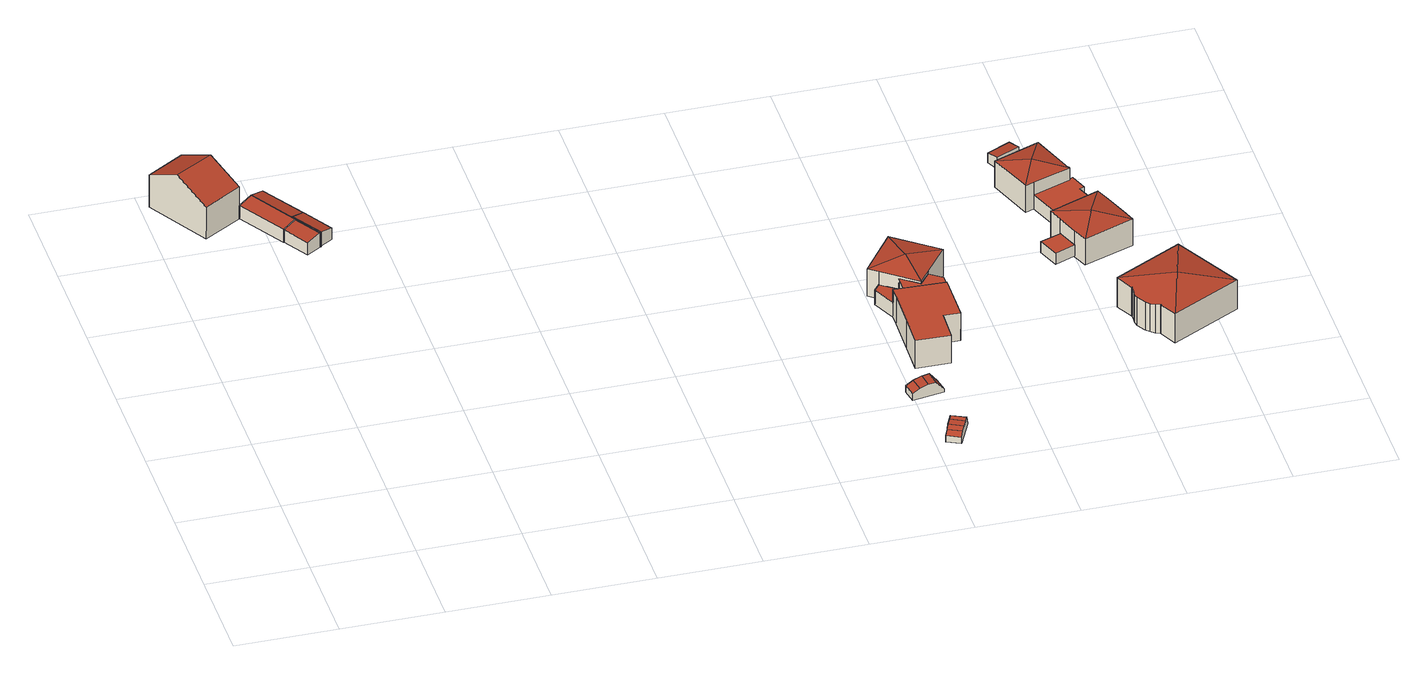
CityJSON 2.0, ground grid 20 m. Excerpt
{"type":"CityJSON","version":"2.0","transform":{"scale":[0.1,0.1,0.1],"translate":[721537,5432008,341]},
"CityObjects":{
"building1":{"type":"Building","attributes":{"Gemeindeschluessel":"09375199","HoeheDach":"354.204","HoeheGrund":"343.470","Methode":"1000","NiedrigsteTraufeDesGebaeudes":"350.640","Geometrietyp2DReferenz":"3000","measuredHeight":10.73,"function":"31001_1000","roofType":"3100"},"address":[{"Country":"Germany","Locality":"Sinzing","ThoroughfareName":"Eilsbrunner Straße 3"}],"geometry":[{"type":"Solid","lod":"2","boundaries":[[[[0,1,2,3]],[[4,5,6,1,0]],[[5,7,8,6]],[[9,7,5,4]],[[3,9,4,0]],[[3,2,8,7,9]],[[6,8,2,1]]]],"semantics":{"surfaces":[{"type":"WallSurface","Flaeche":"61.827","Z_MAX":"7.209","Z_MAX_ASL":"350.679","Z_MIN":"-0.000","Z_MIN_ASL":"343.470"},{"type":"WallSurface","Flaeche":"128.965","Z_MAX":"10.734","Z_MAX_ASL":"354.204","Z_MIN":"-0.000","Z_MIN_ASL":"343.470"},{"type":"RoofSurface","Dachneigung":"63.798","Dachorientierung":"151.369","Flaeche":"69.729","Z_MAX":"10.734","Z_MAX_ASL":"354.204","Z_MIN":"7.179","Z_MIN_ASL":"350.649"},{"type":"WallSurface","Flaeche":"62.327","Z_MAX":"7.179","Z_MAX_ASL":"350.649","Z_MIN":"-0.000","Z_MIN_ASL":"343.470"},{"type":"GroundSurface","Flaeche":"124.655","Z_MAX":"-0.000","Z_MAX_ASL":"343.470","Z_MIN":"-0.000","Z_MIN_ASL":"343.470"},{"type":"WallSurface","Flaeche":"129.535","Z_MAX":"10.734","Z_MAX_ASL":"354.204","Z_MIN":"-0.000","Z_MIN_ASL":"343.470"},{"type":"RoofSurface","Dachneigung":"63.799","Dachorientierung":"331.369","Flaeche":"69.201","Z_MAX":"10.734","Z_MAX_ASL":"354.204","Z_MIN":"7.170","Z_MIN_ASL":"350.640"}],"values":[[0,1,2,3,4,5,6]]}}]},
"building2":{"type":"Building","attributes":{"Gemeindeschluessel":"09375199","HoeheDach":"347.177","HoeheGrund":"343.640","Methode":"1000","NiedrigsteTraufeDesGebaeudes":"346.454","Geometrietyp2DReferenz":"3000","measuredHeight":3.54,"function":"31001_2000","roofType":"2100"},"geometry":[{"type":"Solid","lod":"2","boundaries":[[[[10,11,12,13]],[[14,15,11,10]],[[16,17,13,12]],[[17,16,15,14]],[[13,17,14,10]],[[16,12,11,15]]]],"semantics":{"surfaces":[{"type":"WallSurface","Flaeche":"10.005","Z_MAX":"3.537","Z_MAX_ASL":"347.177","Z_MIN":"0.000","Z_MIN_ASL":"343.640"},{"type":"WallSurface","Flaeche":"30.909","Z_MAX":"2.829","Z_MAX_ASL":"346.469","Z_MIN":"0.000","Z_MIN_ASL":"343.640"},{"type":"WallSurface","Flaeche":"38.942","Z_MAX":"3.537","Z_MAX_ASL":"347.177","Z_MIN":"0.000","Z_MIN_ASL":"343.640"},{"type":"WallSurface","Flaeche":"9.817","Z_MAX":"3.537","Z_MAX_ASL":"347.177","Z_MIN":"0.000","Z_MIN_ASL":"343.640"},{"type":"GroundSurface","Flaeche":"34.228","Z_MAX":"0.000","Z_MAX_ASL":"343.640","Z_MIN":"0.000","Z_MIN_ASL":"343.640"},{"type":"RoofSurface","Dachneigung":"77.069","Dachorientierung":"238.766","Flaeche":"35.118","Z_MAX":"3.537","Z_MAX_ASL":"347.177","Z_MIN":"2.814","Z_MIN_ASL":"346.454"}],"values":[[0,1,2,3,4,5]]}}]},
"building3":{"type":"Building","attributes":{"Gemeindeschluessel":"09375199","HoeheDach":"347.118","HoeheGrund":"343.750","Methode":"1000","NiedrigsteTraufeDesGebaeudes":"346.451","Geometrietyp2DReferenz":"3000","measuredHeight":3.37,"function":"51009_1610","roofType":"2100"},"geometry":[{"type":"Solid","lod":"2","boundaries":[[[[18,19,20,21]],[[22,18,21,15]],[[23,24,20,19]],[[23,19,18,22]],[[15,21,20,24]],[[23,22,15,24]]]],"semantics":{"surfaces":[{"type":"WallSurface","Flaeche":"20.475","Z_MAX":"3.368","Z_MAX_ASL":"347.118","Z_MIN":"0.000","Z_MIN_ASL":"343.750"},{"type":"RoofSurface","Dachneigung":"78.078","Dachorientierung":"237.696","Flaeche":"19.344","Z_MAX":"3.368","Z_MAX_ASL":"347.118","Z_MIN":"2.701","Z_MIN_ASL":"346.451"},{"type":"GroundSurface","Flaeche":"18.927","Z_MAX":"0.000","Z_MAX_ASL":"343.750","Z_MIN":"0.000","Z_MIN_ASL":"343.750"},{"type":"WallSurface","Flaeche":"9.584","Z_MAX":"3.368","Z_MAX_ASL":"347.118","Z_MIN":"0.000","Z_MIN_ASL":"343.750"},{"type":"WallSurface","Flaeche":"9.384","Z_MAX":"3.368","Z_MAX_ASL":"347.118","Z_MIN":"0.000","Z_MIN_ASL":"343.750"},{"type":"WallSurface","Flaeche":"16.386","Z_MAX":"2.717","Z_MAX_ASL":"346.467","Z_MIN":"0.000","Z_MIN_ASL":"343.750"}],"values":[[0,1,2,3,4,5]]}}]},
"building4":{"type":"Building","attributes":{"Gemeindeschluessel":"09375199","HoeheDach":"347.220","HoeheGrund":"343.830","Methode":"1000","NiedrigsteTraufeDesGebaeudes":"346.526","Geometrietyp2DReferenz":"3000","measuredHeight":3.39,"function":"31001_2000","roofType":"2100"},"geometry":[{"type":"Solid","lod":"2","boundaries":[[[[25,26,27,28]],[[29,30,28,27]],[[31,32,30,29]],[[25,28,30,32,12,16,33]],[[34,12,32,31]],[[26,25,33,19]],[[20,16,12,34]],[[19,33,16,20]],[[27,26,19,20,34,31,29]]]],"semantics":{"surfaces":[{"type":"WallSurface","Flaeche":"23.524","Z_MAX":"3.344","Z_MAX_ASL":"347.174","Z_MIN":"0.000","Z_MIN_ASL":"343.830"},{"type":"WallSurface","Flaeche":"9.124","Z_MAX":"3.344","Z_MAX_ASL":"347.174","Z_MIN":"0.000","Z_MIN_ASL":"343.830"},{"type":"WallSurface","Flaeche":"27.126","Z_MAX":"2.700","Z_MAX_ASL":"346.530","Z_MIN":"0.000","Z_MIN_ASL":"343.830"},{"type":"RoofSurface","Dachneigung":"77.968","Dachorientierung":"58.372","Flaeche":"34.714","Z_MAX":"3.390","Z_MAX_ASL":"347.220","Z_MIN":"2.696","Z_MIN_ASL":"346.526"},{"type":"WallSurface","Flaeche":"9.655","Z_MAX":"3.374","Z_MAX_ASL":"347.204","Z_MIN":"0.000","Z_MIN_ASL":"343.830"},{"type":"WallSurface","Flaeche":"0.913","Z_MAX":"3.374","Z_MAX_ASL":"347.204","Z_MIN":"0.000","Z_MIN_ASL":"343.830"},{"type":"WallSurface","Flaeche":"37.235","Z_MAX":"3.390","Z_MAX_ASL":"347.220","Z_MIN":"0.000","Z_MIN_ASL":"343.830"},{"type":"WallSurface","Flaeche":"20.560","Z_MAX":"3.390","Z_MAX_ASL":"347.220","Z_MIN":"0.000","Z_MIN_ASL":"343.830"},{"type":"GroundSurface","Flaeche":"33.951","Z_MAX":"0.000","Z_MAX_ASL":"343.830","Z_MIN":"0.000","Z_MIN_ASL":"343.830"}],"values":[[0,1,2,3,4,5,6,7,8]]}}]},
"building5":{"type":"Building","attributes":{"Gemeindeschluessel":"09375199","HoeheDach":"347.156","HoeheGrund":"343.960","Methode":"1000","NiedrigsteTraufeDesGebaeudes":"346.491","Geometrietyp2DReferenz":"3000","measuredHeight":3.2,"function":"51009_1610","roofType":"2100"},"geometry":[{"type":"Solid","lod":"2","boundaries":[[[[35,36,25,37]],[[38,28,30,39]],[[36,30,28,25]],[[36,35,39,30]],[[37,25,28,38]],[[39,35,37,38]]]],"semantics":{"surfaces":[{"type":"WallSurface","Flaeche":"8.206","Z_MAX":"3.166","Z_MAX_ASL":"347.126","Z_MIN":"0.000","Z_MIN_ASL":"343.960"},{"type":"WallSurface","Flaeche":"8.645","Z_MAX":"3.196","Z_MAX_ASL":"347.156","Z_MIN":"0.000","Z_MIN_ASL":"343.960"},{"type":"RoofSurface","Dachneigung":"77.573","Dachorientierung":"58.462","Flaeche":"21.425","Z_MAX":"3.196","Z_MAX_ASL":"347.156","Z_MIN":"2.531","Z_MIN_ASL":"346.491"},{"type":"WallSurface","Flaeche":"18.028","Z_MAX":"2.531","Z_MAX_ASL":"346.491","Z_MIN":"0.000","Z_MIN_ASL":"343.960"},{"type":"WallSurface","Flaeche":"22.471","Z_MAX":"3.196","Z_MAX_ASL":"347.156","Z_MIN":"0.000","Z_MIN_ASL":"343.960"},{"type":"GroundSurface","Flaeche":"20.923","Z_MAX":"0.000","Z_MAX_ASL":"343.960","Z_MIN":"0.000","Z_MIN_ASL":"343.960"}],"values":[[0,1,2,3,4,5]]}}]},
"building6":{"type":"Building","attributes":{"Gemeindeschluessel":"09375199","HoeheDach":"347.260","HoeheGrund":"344.710","Methode":"2000","NiedrigsteTraufeDesGebaeudes":"344.971","Geometrietyp2DReferenz":"3000","measuredHeight":2.55,"function":"31001_2000","roofType":"2100"},"geometry":[{"type":"Solid","lod":"2","boundaries":[[[[40,41,42,43]],[[44,40,43,45]],[[46,47,48,49]],[[50,51,45,43,42,49,48,52]],[[53,47,46,41,40,44,54,55]],[[55,54,51,50]],[[41,46,49,42]],[[54,44,45,51]],[[50,52,53,55]],[[52,48,47,53]]]],"semantics":{"surfaces":[{"type":"RoofSurface","Dachneigung":"82.064","Dachorientierung":"205.679","Flaeche":"4.079","Z_MAX":"2.550","Z_MAX_ASL":"347.260","Z_MIN":"2.360","Z_MIN_ASL":"347.070"},{"type":"RoofSurface","Dachneigung":"72.171","Dachorientierung":"205.684","Flaeche":"3.196","Z_MAX":"2.360","Z_MAX_ASL":"347.070","Z_MIN":"2.030","Z_MIN_ASL":"346.740"},{"type":"RoofSurface","Dachneigung":"32.236","Dachorientierung":"25.689","Flaeche":"7.979","Z_MAX":"2.550","Z_MAX_ASL":"347.260","Z_MIN":"0.261","Z_MIN_ASL":"344.971"},{"type":"WallSurface","Flaeche":"12.938","Z_MAX":"2.550","Z_MAX_ASL":"347.260","Z_MIN":"0.000","Z_MIN_ASL":"344.710"},{"type":"WallSurface","Flaeche":"12.934","Z_MAX":"2.550","Z_MAX_ASL":"347.260","Z_MIN":"0.000","Z_MIN_ASL":"344.710"},{"type":"WallSurface","Flaeche":"4.258","Z_MAX":"1.435","Z_MAX_ASL":"346.145","Z_MIN":"0.000","Z_MIN_ASL":"344.710"},{"type":"RoofSurface","Dachneigung":"90.000","Dachorientierung":"-1.000","Flaeche":"3.751","Z_MAX":"2.550","Z_MAX_ASL":"347.260","Z_MIN":"2.550","Z_MIN_ASL":"347.260"},{"type":"RoofSurface","Dachneigung":"63.670","Dachorientierung":"205.693","Flaeche":"3.979","Z_MAX":"2.030","Z_MAX_ASL":"346.740","Z_MIN":"1.435","Z_MIN_ASL":"346.145"},{"type":"GroundSurface","Flaeche":"18.658","Z_MAX":"0.000","Z_MAX_ASL":"344.710","Z_MIN":"0.000","Z_MIN_ASL":"344.710"},{"type":"WallSurface","Flaeche":"0.804","Z_MAX":"0.282","Z_MAX_ASL":"344.992","Z_MIN":"0.000","Z_MIN_ASL":"344.710"}],"values":[[0,1,2,3,4,5,6,7,8,9]]}}]},
"building7":{"type":"Building","attributes":{"Gemeindeschluessel":"09375199","HoeheDach":"346.890","HoeheGrund":"344.180","Methode":"2000","NiedrigsteTraufeDesGebaeudes":"344.903","Geometrietyp2DReferenz":"3000","measuredHeight":2.71,"function":"31001_2000","roofType":"3100"},"geometry":[{"type":"Solid","lod":"2","boundaries":[[[[56,57,58,59]],[[60,61,62,63]],[[60,64,65,66,57,56,61]],[[60,63,67,64]],[[67,63,62,59,58,68,69]],[[66,65,69,68]],[[67,69,65,64]],[[61,56,59,62]],[[57,66,68,58]]]],"semantics":{"surfaces":[{"type":"RoofSurface","Dachneigung":"76.085","Dachorientierung":"260.193","Flaeche":"4.808","Z_MAX":"2.660","Z_MAX_ASL":"346.840","Z_MIN":"2.270","Z_MIN_ASL":"346.450"},{"type":"WallSurface","Flaeche":"4.341","Z_MAX":"1.470","Z_MAX_ASL":"345.650","Z_MIN":"0.000","Z_MIN_ASL":"344.180"},{"type":"WallSurface","Flaeche":"13.755","Z_MAX":"2.710","Z_MAX_ASL":"346.890","Z_MIN":"0.000","Z_MIN_ASL":"344.180"},{"type":"GroundSurface","Flaeche":"18.650","Z_MAX":"0.000","Z_MAX_ASL":"344.180","Z_MIN":"0.000","Z_MIN_ASL":"344.180"},{"type":"WallSurface","Flaeche":"13.728","Z_MAX":"2.710","Z_MAX_ASL":"346.890","Z_MIN":"0.000","Z_MIN_ASL":"344.180"},{"type":"RoofSurface","Dachneigung":"38.304","Dachorientierung":"80.187","Flaeche":"7.510","Z_MAX":"2.710","Z_MAX_ASL":"346.890","Z_MIN":"0.723","Z_MIN_ASL":"344.903"},{"type":"WallSurface","Flaeche":"2.145","Z_MAX":"0.723","Z_MAX_ASL":"344.903","Z_MIN":"0.000","Z_MIN_ASL":"344.180"},{"type":"RoofSurface","Dachneigung":"62.772","Dachorientierung":"260.171","Flaeche":"5.219","Z_MAX":"2.270","Z_MAX_ASL":"346.450","Z_MIN":"1.459","Z_MIN_ASL":"345.639"},{"type":"RoofSurface","Dachneigung":"88.188","Dachorientierung":"260.185","Flaeche":"4.690","Z_MAX":"2.710","Z_MAX_ASL":"346.890","Z_MIN":"2.660","Z_MIN_ASL":"346.840"}],"values":[[0,1,2,3,4,5,6,7,8]]}}]},
"building8":{"type":"Building","attributes":{"Gemeindeschluessel":"09375199","HoeheDach":"349.200","HoeheGrund":"343.013","Methode":"2000","NiedrigsteTraufeDesGebaeudes":"346.200","Geometrietyp2DReferenz":"3000","measuredHeight":6.19,"function":"31001_2000","roofType":"1000","storeysAboveGround":2},"geometry":[{"type":"Solid","lod":"2","boundaries":[[[[70,71,72,73,74,75,76,77,78,79,80,81]],[[82,83,84,85,86,87]],[[79,78,88,89,90,91]],[[84,92,93,91,90,85]],[[86,85,90,89]],[[70,81,92,84,83,94]],[[80,93,92,81]],[[77,95,88,78]],[[82,96,97,98,99,100,94,83]],[[101,87,86,89,88,95]],[[73,98,97,74]],[[71,100,99,72]],[[72,99,98,73]],[[76,75,96,82,87,101]],[[76,101,95,77]],[[74,97,96,75]],[[79,91,93,80]],[[70,94,100,71]]]],"semantics":{"surfaces":[{"type":"GroundSurface","Flaeche":"183.775","Z_MAX":"-0.003","Z_MAX_ASL":"343.010","Z_MIN":"-0.003","Z_MIN_ASL":"343.010"},{"type":"WallSurface","Flaeche":"10.924","Z_MAX":"6.187","Z_MAX_ASL":"349.200","Z_MIN":"3.187","Z_MIN_ASL":"346.200"},{"type":"WallSurface","Flaeche":"37.468","Z_MAX":"5.587","Z_MAX_ASL":"348.600","Z_MIN":"-0.003","Z_MIN_ASL":"343.010"},{"type":"RoofSurface","Dachneigung":"90.000","Dachorientierung":"-1.000","Flaeche":"22.586","Z_MAX":"5.587","Z_MAX_ASL":"348.600","Z_MIN":"5.587","Z_MIN_ASL":"348.600"},{"type":"WallSurface","Flaeche":"9.508","Z_MAX":"5.587","Z_MAX_ASL":"348.600","Z_MIN":"3.187","Z_MIN_ASL":"346.200"},{"type":"WallSurface","Flaeche":"75.190","Z_MAX":"6.187","Z_MAX_ASL":"349.200","Z_MIN":"-0.003","Z_MIN_ASL":"343.010"},{"type":"WallSurface","Flaeche":"16.658","Z_MAX":"5.587","Z_MAX_ASL":"348.600","Z_MIN":"-0.003","Z_MIN_ASL":"343.010"},{"type":"WallSurface","Flaeche":"6.131","Z_MAX":"3.187","Z_MAX_ASL":"346.200","Z_MIN":"-0.003","Z_MIN_ASL":"343.010"},{"type":"RoofSurface","Dachneigung":"90.000","Dachorientierung":"-1.000","Flaeche":"144.267","Z_MAX":"6.187","Z_MAX_ASL":"349.200","Z_MIN":"6.187","Z_MIN_ASL":"349.200"},{"type":"RoofSurface","Dachneigung":"90.000","Dachorientierung":"-1.000","Flaeche":"16.921","Z_MAX":"3.187","Z_MAX_ASL":"346.200","Z_MIN":"3.187","Z_MIN_ASL":"346.200"},{"type":"WallSurface","Flaeche":"39.502","Z_MAX":"6.187","Z_MAX_ASL":"349.200","Z_MIN":"-0.003","Z_MIN_ASL":"343.010"},{"type":"WallSurface","Flaeche":"39.627","Z_MAX":"6.187","Z_MAX_ASL":"349.200","Z_MIN":"-0.003","Z_MIN_ASL":"343.010"},{"type":"WallSurface","Flaeche":"41.918","Z_MAX":"6.187","Z_MAX_ASL":"349.200","Z_MIN":"-0.003","Z_MIN_ASL":"343.010"},{"type":"WallSurface","Flaeche":"13.324","Z_MAX":"6.187","Z_MAX_ASL":"349.200","Z_MIN":"-0.003","Z_MIN_ASL":"343.010"},{"type":"WallSurface","Flaeche":"16.284","Z_MAX":"3.187","Z_MAX_ASL":"346.200","Z_MIN":"-0.003","Z_MIN_ASL":"343.010"},{"type":"WallSurface","Flaeche":"49.346","Z_MAX":"6.187","Z_MAX_ASL":"349.200","Z_MIN":"-0.003","Z_MIN_ASL":"343.010"},{"type":"WallSurface","Flaeche":"18.525","Z_MAX":"5.587","Z_MAX_ASL":"348.600","Z_MIN":"-0.003","Z_MIN_ASL":"343.010"},{"type":"WallSurface","Flaeche":"20.184","Z_MAX":"6.187","Z_MAX_ASL":"349.200","Z_MIN":"-0.003","Z_MIN_ASL":"343.010"}],"values":[[0,1,2,3,4,5,6,7,8,9,10,11,12,13,14,15,16,17]]}}]},
"building9":{"type":"Building","attributes":{"Gemeindeschluessel":"09375199","HoeheDach":"350.300","HoeheGrund":"343.041","Methode":"2000","NiedrigsteTraufeDesGebaeudes":"349.108","Geometrietyp2DReferenz":"3000","measuredHeight":7.26,"function":"31001_1000","roofType":"3500","storeysAboveGround":2},"address":[{"Country":"Germany","Locality":"Sinzing","ThoroughfareName":"Bahnhofstraße 50"}],"geometry":[{"type":"Solid","lod":"2","boundaries":[[[[102,103,104]],[[78,105,106,107]],[[108,103,109,80]],[[102,104,106]],[[105,110,102,106]],[[79,110,105,78]],[[110,109,103,102]],[[107,106,104,111]],[[80,109,110,79]],[[108,80,79,78,107,111]],[[108,111,104,103]]]],"semantics":{"surfaces":[{"type":"RoofSurface","Dachneigung":"77.568","Dachorientierung":"36.881","Flaeche":"29.682","Z_MAX":"7.259","Z_MAX_ASL":"350.300","Z_MIN":"6.070","Z_MIN_ASL":"349.111"},{"type":"WallSurface","Flaeche":"14.309","Z_MAX":"6.072","Z_MAX_ASL":"349.114","Z_MIN":"-0.001","Z_MIN_ASL":"343.040"},{"type":"WallSurface","Flaeche":"45.446","Z_MAX":"6.070","Z_MAX_ASL":"349.111","Z_MIN":"-0.001","Z_MIN_ASL":"343.040"},{"type":"RoofSurface","Dachneigung":"77.525","Dachorientierung":"306.870","Flaeche":"29.691","Z_MAX":"7.259","Z_MAX_ASL":"350.300","Z_MIN":"6.066","Z_MIN_ASL":"349.108"},{"type":"RoofSurface","Dachneigung":"77.573","Dachorientierung":"216.925","Flaeche":"29.639","Z_MAX":"7.259","Z_MAX_ASL":"350.300","Z_MIN":"6.067","Z_MIN_ASL":"349.108"},{"type":"WallSurface","Flaeche":"50.886","Z_MAX":"6.072","Z_MAX_ASL":"349.114","Z_MIN":"-0.001","Z_MIN_ASL":"343.040"},{"type":"RoofSurface","Dachneigung":"77.531","Dachorientierung":"126.939","Flaeche":"29.733","Z_MAX":"7.259","Z_MAX_ASL":"350.300","Z_MIN":"6.067","Z_MIN_ASL":"349.108"},{"type":"WallSurface","Flaeche":"65.367","Z_MAX":"6.072","Z_MAX_ASL":"349.113","Z_MIN":"-0.001","Z_MIN_ASL":"343.040"},{"type":"WallSurface","Flaeche":"20.114","Z_MAX":"6.069","Z_MAX_ASL":"349.111","Z_MIN":"-0.001","Z_MIN_ASL":"343.040"},{"type":"GroundSurface","Flaeche":"115.952","Z_MAX":"-0.001","Z_MAX_ASL":"343.040","Z_MIN":"-0.001","Z_MIN_ASL":"343.040"},{"type":"WallSurface","Flaeche":"65.348","Z_MAX":"6.070","Z_MAX_ASL":"349.111","Z_MIN":"-0.001","Z_MIN_ASL":"343.040"}],"values":[[0,1,2,3,4,5,6,7,8,9,10]]}}]},
"building10":{"type":"Building","attributes":{"Gemeindeschluessel":"09375199","HoeheDach":"343.800","HoeheGrund":"341.430","Methode":"2000","NiedrigsteTraufeDesGebaeudes":"343.800","Geometrietyp2DReferenz":"3000","measuredHeight":2.37,"function":"51009_1610","roofType":"1000"},"geometry":[{"type":"Solid","lod":"2","boundaries":[[[[112,113,114,115]],[[116,117,118,119]],[[117,114,113,118]],[[119,118,113,112]],[[115,114,117,116]],[[119,112,115,116]]]],"semantics":{"surfaces":[{"type":"WallSurface","Flaeche":"10.671","Z_MAX":"2.370","Z_MAX_ASL":"343.800","Z_MIN":"0.000","Z_MIN_ASL":"341.430"},{"type":"WallSurface","Flaeche":"10.679","Z_MAX":"2.370","Z_MAX_ASL":"343.800","Z_MIN":"0.000","Z_MIN_ASL":"341.430"},{"type":"RoofSurface","Dachneigung":"90.000","Dachorientierung":"-1.000","Flaeche":"19.833","Z_MAX":"2.370","Z_MAX_ASL":"343.800","Z_MIN":"2.370","Z_MIN_ASL":"343.800"},{"type":"WallSurface","Flaeche":"10.446","Z_MAX":"2.370","Z_MAX_ASL":"343.800","Z_MIN":"0.000","Z_MIN_ASL":"341.430"},{"type":"WallSurface","Flaeche":"10.424","Z_MAX":"2.370","Z_MAX_ASL":"343.800","Z_MIN":"0.000","Z_MIN_ASL":"341.430"},{"type":"GroundSurface","Flaeche":"19.833","Z_MAX":"0.000","Z_MAX_ASL":"341.430","Z_MIN":"0.000","Z_MIN_ASL":"341.430"}],"values":[[0,1,2,3,4,5]]}}]},
"building11":{"type":"Building","attributes":{"Gemeindeschluessel":"09375199","HoeheDach":"348.130","HoeheGrund":"341.080","Methode":"2000","NiedrigsteTraufeDesGebaeudes":"344.280","Geometrietyp2DReferenz":"3000","measuredHeight":7.05,"function":"31001_2000","roofType":"3500","storeysAboveGround":2},"address":[{"Country":"Germany","Locality":"Sinzing","ThoroughfareName":"Bahnhofstraße 50a"}],"geometry":[{"type":"Solid","lod":"2","boundaries":[[[[120,121,122,123,124,125]],[[126,127,128,129]],[[130,131,132,133,134]],[[135,136,137,138]],[[132,139,140,141,133]],[[142,137,136,125,143]],[[144,145,124,123]],[[135,138,146,147,148,149,131,130,150,151,152,128,127,145,144,153,154,155]],[[145,127,126,156,157,124]],[[152,158,129,128]],[[133,141,134]],[[149,159,139,132,131]],[[138,137,142,146]],[[150,130,134,160,161]],[[144,123,122,153]],[[147,143,162,148]],[[140,163,164,161,160,141]],[[165,166,157,156]],[[154,121,120,155]],[[167,140,139,159]],[[150,161,164,151]],[[146,142,143,147]],[[141,160,134]],[[125,124,157,166,162,143]],[[149,148,162,166,165,159]],[[120,125,136]],[[153,122,121,154]],[[135,155,120,136]],[[126,129,158,168,167,159,165,156]],[[152,151,164,163,168,158]],[[168,163,140,167]]]],"semantics":{"surfaces":[{"type":"RoofSurface","Dachneigung":"78.451","Dachorientierung":"69.547","Flaeche":"29.703","Z_MAX":"7.050","Z_MAX_ASL":"348.130","Z_MIN":"5.950","Z_MIN_ASL":"347.030"},{"type":"WallSurface","Flaeche":"3.573","Z_MAX":"3.200","Z_MAX_ASL":"344.280","Z_MIN":"0.000","Z_MIN_ASL":"341.080"},{"type":"WallSurface","Flaeche":"57.790","Z_MAX":"5.961","Z_MAX_ASL":"347.041","Z_MIN":"0.000","Z_MIN_ASL":"341.080"},{"type":"WallSurface","Flaeche":"18.463","Z_MAX":"5.962","Z_MAX_ASL":"347.042","Z_MIN":"0.000","Z_MIN_ASL":"341.080"},{"type":"RoofSurface","Dachneigung":"77.278","Dachorientierung":"159.606","Flaeche":"24.357","Z_MAX":"7.050","Z_MAX_ASL":"348.130","Z_MIN":"5.950","Z_MIN_ASL":"347.030"},{"type":"RoofSurface","Dachneigung":"78.441","Dachorientierung":"249.461","Flaeche":"29.140","Z_MAX":"7.050","Z_MAX_ASL":"348.130","Z_MIN":"5.960","Z_MIN_ASL":"347.040"},{"type":"WallSurface","Flaeche":"0.695","Z_MAX":"5.966","Z_MAX_ASL":"347.046","Z_MIN":"0.000","Z_MIN_ASL":"341.080"},{"type":"GroundSurface","Flaeche":"283.184","Z_MAX":"0.000","Z_MAX_ASL":"341.080","Z_MIN":"0.000","Z_MIN_ASL":"341.080"},{"type":"WallSurface","Flaeche":"18.533","Z_MAX":"5.966","Z_MAX_ASL":"347.046","Z_MIN":"0.000","Z_MIN_ASL":"341.080"},{"type":"WallSurface","Flaeche":"11.428","Z_MAX":"3.200","Z_MAX_ASL":"344.280","Z_MIN":"0.000","Z_MIN_ASL":"341.080"},{"type":"RoofSurface","Dachneigung":"77.295","Dachorientierung":"249.593","Flaeche":"23.884","Z_MAX":"7.050","Z_MAX_ASL":"348.130","Z_MIN":"5.961","Z_MIN_ASL":"347.041"},{"type":"WallSurface","Flaeche":"10.464","Z_MAX":"5.951","Z_MAX_ASL":"347.031","Z_MIN":"0.000","Z_MIN_ASL":"341.080"},{"type":"WallSurface","Flaeche":"26.862","Z_MAX":"5.961","Z_MAX_ASL":"347.041","Z_MIN":"0.000","Z_MIN_ASL":"341.080"},{"type":"WallSurface","Flaeche":"57.848","Z_MAX":"5.961","Z_MAX_ASL":"347.041","Z_MIN":"0.000","Z_MIN_ASL":"341.080"},{"type":"WallSurface","Flaeche":"17.862","Z_MAX":"5.951","Z_MAX_ASL":"347.031","Z_MIN":"0.000","Z_MIN_ASL":"341.080"},{"type":"WallSurface","Flaeche":"16.525","Z_MAX":"5.963","Z_MAX_ASL":"347.043","Z_MIN":"0.000","Z_MIN_ASL":"341.080"},{"type":"RoofSurface","Dachneigung":"77.296","Dachorientierung":"69.541","Flaeche":"24.243","Z_MAX":"7.050","Z_MAX_ASL":"348.130","Z_MIN":"5.950","Z_MIN_ASL":"347.030"},{"type":"WallSurface","Flaeche":"21.516","Z_MAX":"5.950","Z_MAX_ASL":"347.030","Z_MIN":"3.200","Z_MIN_ASL":"344.280"},{"type":"WallSurface","Flaeche":"17.860","Z_MAX":"5.951","Z_MAX_ASL":"347.031","Z_MIN":"0.000","Z_MIN_ASL":"341.080"},{"type":"WallSurface","Flaeche":"21.877","Z_MAX":"5.951","Z_MAX_ASL":"347.031","Z_MIN":"3.200","Z_MIN_ASL":"344.280"},{"type":"WallSurface","Flaeche":"56.174","Z_MAX":"5.956","Z_MAX_ASL":"347.036","Z_MIN":"0.000","Z_MIN_ASL":"341.080"},{"type":"WallSurface","Flaeche":"18.519","Z_MAX":"5.963","Z_MAX_ASL":"347.043","Z_MIN":"0.000","Z_MIN_ASL":"341.080"},{"type":"RoofSurface","Dachneigung":"77.276","Dachorientierung":"339.604","Flaeche":"23.870","Z_MAX":"7.050","Z_MAX_ASL":"348.130","Z_MIN":"5.961","Z_MIN_ASL":"347.041"},{"type":"RoofSurface","Dachneigung":"78.512","Dachorientierung":"339.614","Flaeche":"29.594","Z_MAX":"7.050","Z_MAX_ASL":"348.130","Z_MIN":"5.950","Z_MIN_ASL":"347.030"},{"type":"WallSurface","Flaeche":"29.002","Z_MAX":"5.961","Z_MAX_ASL":"347.041","Z_MIN":"0.000","Z_MIN_ASL":"341.080"},{"type":"RoofSurface","Dachneigung":"78.519","Dachorientierung":"159.562","Flaeche":"29.152","Z_MAX":"7.050","Z_MAX_ASL":"348.130","Z_MIN":"5.960","Z_MIN_ASL":"347.040"},{"type":"WallSurface","Flaeche":"27.933","Z_MAX":"5.951","Z_MAX_ASL":"347.031","Z_MIN":"0.000","Z_MIN_ASL":"341.080"},{"type":"WallSurface","Flaeche":"63.809","Z_MAX":"5.962","Z_MAX_ASL":"347.042","Z_MIN":"0.000","Z_MIN_ASL":"341.080"},{"type":"RoofSurface","Dachneigung":"90.000","Dachorientierung":"-1.000","Flaeche":"73.976","Z_MAX":"3.200","Z_MAX_ASL":"344.280","Z_MIN":"3.200","Z_MIN_ASL":"344.280"},{"type":"WallSurface","Flaeche":"3.265","Z_MAX":"5.956","Z_MAX_ASL":"347.036","Z_MIN":"0.000","Z_MIN_ASL":"341.080"},{"type":"WallSurface","Flaeche":"0.717","Z_MAX":"5.950","Z_MAX_ASL":"347.030","Z_MIN":"3.200","Z_MIN_ASL":"344.280"}],"values":[[0,1,2,3,4,5,6,7,8,9,10,11,12,13,14,15,16,17,18,19,20,21,22,23,24,25,26,27,28,29,30]]}}]},
"building12":{"type":"Building","attributes":{"Gemeindeschluessel":"09375199","HoeheDach":"343.600","HoeheGrund":"341.001","Methode":"2000","NiedrigsteTraufeDesGebaeudes":"343.100","Geometrietyp2DReferenz":"3000","measuredHeight":2.6,"function":"31001_2000","roofType":"2100","storeysAboveGround":1},"geometry":[{"type":"Solid","lod":"2","boundaries":[[[[169,170,171,172]],[[173,174,175,176]],[[171,170,175,174]],[[173,176,169,172]],[[176,175,170,169]],[[172,171,174,173]]]],"semantics":{"surfaces":[{"type":"WallSurface","Flaeche":"13.371","Z_MAX":"2.600","Z_MAX_ASL":"343.600","Z_MIN":"-0.001","Z_MIN_ASL":"341.000"},{"type":"WallSurface","Flaeche":"10.808","Z_MAX":"2.100","Z_MAX_ASL":"343.100","Z_MIN":"-0.001","Z_MIN_ASL":"341.000"},{"type":"RoofSurface","Dachneigung":"79.639","Dachorientierung":"335.727","Flaeche":"14.304","Z_MAX":"2.600","Z_MAX_ASL":"343.600","Z_MIN":"2.099","Z_MIN_ASL":"343.100"},{"type":"GroundSurface","Flaeche":"14.070","Z_MAX":"-0.001","Z_MAX_ASL":"341.000","Z_MIN":"-0.001","Z_MIN_ASL":"341.000"},{"type":"WallSurface","Flaeche":"6.438","Z_MAX":"2.600","Z_MAX_ASL":"343.600","Z_MIN":"-0.001","Z_MIN_ASL":"341.000"},{"type":"WallSurface","Flaeche":"6.416","Z_MAX":"2.599","Z_MAX_ASL":"343.600","Z_MIN":"-0.001","Z_MIN_ASL":"341.000"}],"values":[[0,1,2,3,4,5]]}}]},
"building13":{"type":"Building","attributes":{"Gemeindeschluessel":"09375199","HoeheDach":"349.740","HoeheGrund":"341.584","Methode":"2000","NiedrigsteTraufeDesGebaeudes":"347.775","Geometrietyp2DReferenz":"3000","measuredHeight":8.16,"function":"31001_2000","roofType":"3500"},"address":[{"Country":"Germany","Locality":"Sinzing","ThoroughfareName":"Bahnhofstraße 46"}],"geometry":[{"type":"Solid","lod":"2","boundaries":[[[[177,178,179,180]],[[181,182,183,184]],[[185,186,187,188,189]],[[190,191,192,193]],[[187,194,188]],[[184,183,195,196]],[[197,198,199,200,201]],[[202,203,204,205]],[[206,207,199,198]],[[194,201,200]],[[196,195,205,204]],[[197,201,187,186]],[[187,201,194]],[[185,189,178,177]],[[193,192,182,181]],[[185,177,180,190,193,181,184,196,204,203,206,198,197,186]],[[203,202,207,206]],[[191,190,180,179]],[[191,179,178,189,188,194,200,199,207,202,205,195,183,182,192]]]],"semantics":{"surfaces":[{"type":"WallSurface","Flaeche":"0.636","Z_MAX":"6.478","Z_MAX_ASL":"348.062","Z_MIN":"0.000","Z_MIN_ASL":"341.584"},{"type":"WallSurface","Flaeche":"12.580","Z_MAX":"6.192","Z_MAX_ASL":"347.776","Z_MIN":"0.000","Z_MIN_ASL":"341.584"},{"type":"WallSurface","Flaeche":"99.551","Z_MAX":"6.467","Z_MAX_ASL":"348.051","Z_MIN":"0.000","Z_MIN_ASL":"341.584"},{"type":"WallSurface","Flaeche":"6.260","Z_MAX":"6.340","Z_MAX_ASL":"347.924","Z_MIN":"0.000","Z_MIN_ASL":"341.584"},{"type":"RoofSurface","Dachneigung":"77.705","Dachorientierung":"151.947","Flaeche":"60.961","Z_MAX":"8.156","Z_MAX_ASL":"349.740","Z_MIN":"6.466","Z_MIN_ASL":"348.050"},{"type":"WallSurface","Flaeche":"6.210","Z_MAX":"6.248","Z_MAX_ASL":"347.832","Z_MIN":"0.000","Z_MIN_ASL":"341.584"},{"type":"WallSurface","Flaeche":"99.640","Z_MAX":"6.467","Z_MAX_ASL":"348.051","Z_MIN":"0.000","Z_MIN_ASL":"341.584"},{"type":"WallSurface","Flaeche":"7.193","Z_MAX":"6.479","Z_MAX_ASL":"348.063","Z_MIN":"0.000","Z_MIN_ASL":"341.584"},{"type":"WallSurface","Flaeche":"25.306","Z_MAX":"6.458","Z_MAX_ASL":"348.042","Z_MIN":"0.000","Z_MIN_ASL":"341.584"},{"type":"RoofSurface","Dachneigung":"77.708","Dachorientierung":"331.956","Flaeche":"60.958","Z_MAX":"8.156","Z_MAX_ASL":"349.740","Z_MIN":"6.467","Z_MIN_ASL":"348.051"},{"type":"WallSurface","Flaeche":"6.296","Z_MAX":"6.341","Z_MAX_ASL":"347.925","Z_MIN":"0.000","Z_MIN_ASL":"341.584"},{"type":"WallSurface","Flaeche":"100.263","Z_MAX":"6.467","Z_MAX_ASL":"348.051","Z_MIN":"0.000","Z_MIN_ASL":"341.584"},{"type":"RoofSurface","Dachneigung":"77.599","Dachorientierung":"61.987","Flaeche":"60.991","Z_MAX":"8.156","Z_MAX_ASL":"349.740","Z_MIN":"6.466","Z_MIN_ASL":"348.050"},{"type":"WallSurface","Flaeche":"25.543","Z_MAX":"6.461","Z_MAX_ASL":"348.045","Z_MIN":"0.000","Z_MIN_ASL":"341.584"},{"type":"WallSurface","Flaeche":"6.174","Z_MAX":"6.248","Z_MAX_ASL":"347.832","Z_MIN":"0.000","Z_MIN_ASL":"341.584"},{"type":"GroundSurface","Flaeche":"245.192","Z_MAX":"0.000","Z_MAX_ASL":"341.584","Z_MIN":"0.000","Z_MIN_ASL":"341.584"},{"type":"WallSurface","Flaeche":"0.639","Z_MAX":"6.479","Z_MAX_ASL":"348.063","Z_MIN":"0.000","Z_MIN_ASL":"341.584"},{"type":"WallSurface","Flaeche":"7.211","Z_MAX":"6.478","Z_MAX_ASL":"348.062","Z_MIN":"0.000","Z_MIN_ASL":"341.584"},{"type":"RoofSurface","Dachneigung":"77.603","Dachorientierung":"241.971","Flaeche":"68.089","Z_MAX":"8.156","Z_MAX_ASL":"349.740","Z_MIN":"6.191","Z_MIN_ASL":"347.775"}],"values":[[0,1,2,3,4,5,6,7,8,9,10,11,12,13,14,15,16,17,18]]}}]}
},
"vertices":[
[9,1132,25],[9,1132,97],[82,1177,96],[82,1177,25],[82,1008,25],[82,1008,96],[45,1070,132],[157,1053,96],[120,1115,132],[157,1053,25],
[157,1052,26],[157,1052,55],[184,1069,62],[184,1069,26],[215,958,26],[215,958,55],[241,975,62],[241,975,26],
[273,923,61],[273,923,28],[241,975,28],[241,975,61],[246,907,55],[246,907,28],[215,958,28],
[276,925,61],[276,925,28],[238,984,28],[238,984,62],[263,1001,28],[263,1001,55],[210,1086,28],[210,1086,55],[273,923,62],[184,1069,28],
[300,940,30],[300,940,55],[276,925,30],[238,984,30],[263,1001,30],
[1242,29,61],[1248,41,63],[1221,54,63],[1215,42,61],[1237,20,57],[1211,32,57],[1253,52,63],[1259,65,40],[1233,78,40],[1226,65,63],[1205,22,37],[1205,22,51],[1233,78,37],[1259,65,37],[1232,9,51],[1232,9,37],
[1199,172,54],[1215,175,58],[1210,204,58],[1194,202,54],[1184,170,32],[1184,170,46],[1179,199,46],[1179,199,32],[1246,180,32],[1246,180,39],[1230,177,59],[1241,209,32],[1225,207,59],[1241,209,39],
[1322,344,20],[1289,344,20],[1287,280,20],[1220,282,20],[1221,346,20],[1223,425,20],[1223,448,20],[1202,494,20],[1213,509,20],[1280,459,20],[1300,485,20],[1324,467,20],[1223,447,82],[1324,444,82],[1324,444,76],[1244,446,76],[1244,446,52],[1223,447,52],[1213,509,52],[1245,486,52],[1245,486,76],[1280,459,76],[1324,467,76],[1300,485,76],[1322,344,82],[1202,494,52],[1223,425,82],[1221,346,82],[1220,282,82],[1287,280,82],[1289,344,82],[1223,448,52],
[1270,534,93],[1345,545,81],[1259,610,81],[1213,509,81],[1195,523,81],[1195,523,20],[1345,545,20],[1300,485,81],[1280,459,81],[1259,610,20],
[1584,608,4],[1584,608,28],[1599,566,28],[1599,566,4],[1558,550,4],[1558,550,28],[1542,593,28],[1542,593,4],
[1710,574,60],[1700,602,60],[1684,646,60],[1673,674,60],[1672,674,60],[1641,606,71],[1652,727,33],[1652,727,1],[1662,731,1],[1662,731,33],[1517,816,1],[1550,725,1],[1550,725,60],[1550,726,60],[1517,816,60],[1610,537,1],[1610,537,60],[1599,566,60],[1599,566,1],[1567,731,60],[1642,759,60],[1579,788,71],[1583,608,60],[1573,637,60],[1673,674,1],[1672,674,1],[1583,608,1],[1573,637,1],[1599,647,1],[1567,731,1],[1608,850,1],[1640,761,1],[1650,765,1],[1684,646,1],[1700,602,1],[1710,574,1],[1672,675,33],[1672,675,60],[1650,765,33],[1567,731,33],[1607,850,60],[1608,850,60],[1599,647,60],[1641,761,60],[1640,761,60],[1598,647,33],[1598,647,60],[1642,759,33],[1641,761,33],
[1583,892,0],[1583,892,26],[1536,871,26],[1536,871,0],[1525,896,0],[1525,896,21],[1572,918,21],[1572,918,0],
[1684,287,6],[1684,287,70],[1685,287,71],[1685,287,6],[1660,306,6],[1660,306,68],[1650,323,68],[1650,323,6],[1702,252,6],[1838,324,6],[1838,324,71],[1703,252,71],[1702,252,70],[1675,292,6],[1675,292,69],[1667,298,68],[1667,298,6],[1734,356,87],[1648,333,68],[1648,333,6],[1765,461,6],[1630,389,6],[1630,389,70],[1630,389,71],[1765,461,71],[1649,354,71],[1649,354,6],[1648,343,6],[1648,343,69],[1648,354,6],[1648,354,70]
]}
